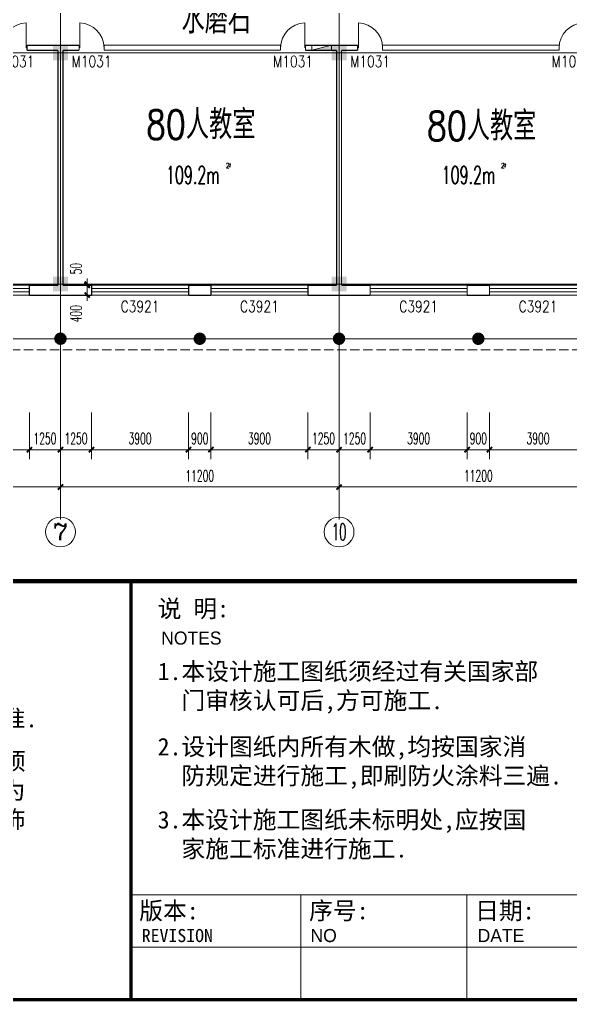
# Model space of a CAD drawing. Extents: x 1575758 to 1999219, y -897052 to -636879.
# Drawn here: x 1644001 to 1666143, y -845914 to -806444 of the extents above; entities that cross this region are included whole.
import ezdxf
from ezdxf.enums import TextEntityAlignment as Align

# ---------------------------------------------------------------- set-up
doc = ezdxf.new("R2010")
doc.units = 0
doc.header["$LTSCALE"] = 1500
doc.header["$MEASUREMENT"] = 0
doc.linetypes.add('DASH', pattern=[0.35, 0.25, -0.1])
doc.layers.get('0').update_dxf_attribs({"linetype": 'CONTINUOUS', "lineweight": 5})
doc.layers.get('DEFPOINTS').update_dxf_attribs({"linetype": 'CONTINUOUS', "lineweight": 5})
for name, color, linetype, lineweight in [('AXIS', 7, 'CONTINUOUS', 5), ('AXIS_TEXT', 7, 'CONTINUOUS', 5), ('COLUMN', 7, 'CONTINUOUS', 5), ('PUB_DIM', 7, 'CONTINUOUS', 5), ('PUB_TEXT', 7, 'CONTINUOUS', 5), ('U型玻璃', 7, 'CONTINUOUS', 5), ('WALL', 7, 'CONTINUOUS', 5), ('WINDOW', 7, 'CONTINUOUS', 0), ('WINDOW_TEXT', 7, 'CONTINUOUS', 5), ('我的', 7, 'CONTINUOUS', 5), ('消火栓', 7, 'CONTINUOUS', 5), ('虚线', 7, 'DASH', 5)]:
    doc.layers.add(name, color=color, linetype=linetype, lineweight=lineweight)
doc.styles.add('_SIMPLEX', font='SIMPLEX.shx', dxfattribs={"width": 0.6})
doc.styles.add('COMPLEX', font='COMPLEX')
doc.styles.add('DIM_FONT', font='romans.shx', dxfattribs={"width": 0.6})
doc.styles.add('H1', font='romans.shx', dxfattribs={"width": 1.2, "bigfont": 'hztxt.shx'})
doc.styles.add('SIMPLEX', font='SIMPLEX.SHX', dxfattribs={"width": 0.6})
doc.styles.get("Standard").update_dxf_attribs({"font": 'simhei.ttf', "height": 1.2})
doc.dimstyles.new('NORMAL', dxfattribs={"dimscale": 1.5, "dimtxt": 300, "dimasz": 1, "dimexe": 250, "dimexo": 300, "dimgap": 150, "dimtad": 1, "dimdec": 0, "dimdsep": 46, "dimtxsty": 'DIM_FONT', "dimblk1": '_DIMX', "dimblk2": '_DIMX', "dimsah": 1, "dimcen": 2.5, "dimdle": 0.3, "dimclrd": 256, "dimclre": 256, "dimclrt": 256, "dimadec": 0, "dimazin": 0, "dimtfac": 1, "dimtdec": 0, "dimtix": 1, "dimtmove": 2, "dimatfit": 3, "dimldrblk": '_DIMX', "dimfxl": 1, "dimtvp": 1, "dimtolj": 1, "dimtzin": 0, "dimlwd": -1, "dimlwe": -1, "dimarcsym": 0})

# ---------------------------------------------------------------- blocks, each defined once
blk = doc.blocks.new('_FZH')
blk.add_solid([(0.5, -0.5), (-0.5, -0.5), (0.5, 0.5), (-0.5, 0.5)])
blk = doc.blocks.new('M_A2ZXL')
blk.add_line((-0.472, 0), (-0.472, -1))
blk.add_arc((-0.5, 0), 1, 271.6231, 0)
blk = doc.blocks.new('M_S2RKC')
for points in [[(-0.409, 0.297), (0.156, -0.481), (-0.495, 0.105), (-0.495, -0.105)], [(-0.053, 0.503), (0.156, -0.481), (-0.253, 0.438), (-0.409, 0.297)], [(0.338, 0.376), (0.156, -0.481), (0.156, 0.481), (-0.053, 0.503)], [(0.506, 0), (0.156, -0.481), (0.462, 0.206), (0.338, 0.376)], [(0.462, -0.206), (0.338, -0.376), (0.506, 0), (0.156, -0.481)], [(-0.495, -0.105), (0.156, -0.481), (-0.409, -0.297), (-0.253, -0.438)], [(-0.253, -0.438), (0.156, -0.481), (-0.053, -0.503)]]:
    blk.add_solid(points)
blk = doc.blocks.new('_WBLK')
for p, q in [((-0.5, 0.5), (0.5, 0.5)), ((0.5, 0.167), (-0.5, 0.167)), ((0.5, -0.167), (-0.5, -0.167)), ((-0.5, -0.5), (0.5, -0.5))]:
    blk.add_line(p, q)
at = {"layer": 'WINDOW_TEXT', "style": 'SIMPLEX', "flags": 9}
blk.add_attdef('A', text='', height=1, dxfattribs=at).set_placement((0, 1.5), align=Align.MIDDLE)
blk = doc.blocks.new('A$C68C06AB7')
at = {"layer": '消火栓'}
blk.add_hatch(color=256, dxfattribs=at).paths.add_polyline_path([(800, 200), (0, 200), (800, 0)])
blk.add_line((0, 200), (800, 0), dxfattribs=at)
blk.add_lwpolyline([(0, 200), (0, 0), (800, 0), (800, 200)], close=True, dxfattribs=at)
blk = doc.blocks.new('_DIMX')
blk.add_line((-150, 0), (150, 0))
at = {"const_width": 50}
blk.add_lwpolyline([(-70, -70), (70, 70)], dxfattribs=at)
blk = doc.blocks.new('*D710')
at = {"layer": 'DEFPOINTS', "color": 0, "lineweight": 5}
for p in [(1634443, -821784), (1645643, -821784), (1645643, -825234)]:
    blk.add_point(p, dxfattribs=at)
at = {"layer": 'PUB_DIM'}
for p, q in [((1634443, -822234), (1634443, -825609)), ((1645643, -822234), (1645643, -825609)), ((1634445, -825234), (1645642, -825234))]:
    blk.add_line(p, q, dxfattribs=at)
at = {"layer": 'PUB_DIM', "xscale": 1.5, "yscale": 1.5, "zscale": 1.5, "rotation": 180}
blk.add_blockref('_DIMX', (1634443, -825234), dxfattribs=at)
at = {"layer": 'PUB_DIM', "xscale": 1.5, "yscale": 1.5, "zscale": 1.5}
blk.add_blockref('_DIMX', (1645643, -825234), dxfattribs=at)
at = {"layer": 'PUB_DIM', "insert": (1640043, -824784), "char_height": 450, "attachment_point": 5, "style": 'DIM_FONT'}
blk.add_mtext('\\A1;11200', dxfattribs=at)
blk = doc.blocks.new('*D711')
at = {"layer": 'DEFPOINTS', "color": 0, "lineweight": 5}
for p in [(1645643, -821784), (1656843, -821784), (1656843, -825234)]:
    blk.add_point(p, dxfattribs=at)
at = {"layer": 'PUB_DIM'}
for p, q in [((1645643, -822234), (1645643, -825609)), ((1656843, -822234), (1656843, -825609)), ((1645645, -825234), (1656842, -825234))]:
    blk.add_line(p, q, dxfattribs=at)
at = {"layer": 'PUB_DIM', "xscale": 1.5, "yscale": 1.5, "zscale": 1.5, "rotation": 180}
blk.add_blockref('_DIMX', (1645643, -825234), dxfattribs=at)
at = {"layer": 'PUB_DIM', "xscale": 1.5, "yscale": 1.5, "zscale": 1.5}
blk.add_blockref('_DIMX', (1656843, -825234), dxfattribs=at)
at = {"layer": 'PUB_DIM', "insert": (1651243, -824784), "char_height": 450, "attachment_point": 5, "style": 'DIM_FONT'}
blk.add_mtext('\\A1;11200', dxfattribs=at)
blk = doc.blocks.new('*D712')
at = {"layer": 'DEFPOINTS', "color": 0, "lineweight": 5}
for p in [(1656843, -821784), (1668043, -821784), (1668043, -825234)]:
    blk.add_point(p, dxfattribs=at)
at = {"layer": 'PUB_DIM'}
for p, q in [((1656843, -822234), (1656843, -825609)), ((1668043, -822234), (1668043, -825609)), ((1656845, -825234), (1668042, -825234))]:
    blk.add_line(p, q, dxfattribs=at)
at = {"layer": 'PUB_DIM', "xscale": 1.5, "yscale": 1.5, "zscale": 1.5, "rotation": 180}
blk.add_blockref('_DIMX', (1656843, -825234), dxfattribs=at)
at = {"layer": 'PUB_DIM', "xscale": 1.5, "yscale": 1.5, "zscale": 1.5}
blk.add_blockref('_DIMX', (1668043, -825234), dxfattribs=at)
at = {"layer": 'PUB_DIM', "insert": (1662443, -824784), "char_height": 450, "attachment_point": 5, "style": 'DIM_FONT'}
blk.add_mtext('\\A1;11200', dxfattribs=at)
blk = doc.blocks.new('_AXISO')
blk.add_circle((0, 0), 0.5)
at = {"layer": 'AXIS_TEXT', "style": 'COMPLEX', "width": 1.041667}
blk.add_attdef('A', text='', height=0.56, dxfattribs=at).set_placement((-0.25, -0.28), (0.25, -0.28), align=Align.FIT)
blk = doc.blocks.new('*D805')
at = {"layer": 'DEFPOINTS', "color": 0, "lineweight": 5}
for p in [(1640493, -821784), (1644393, -821784), (1644393, -823734)]:
    blk.add_point(p, dxfattribs=at)
at = {"layer": 'PUB_DIM'}
for p, q in [((1640493, -822234), (1640493, -824109)), ((1644393, -822234), (1644393, -824109)), ((1640495, -823734), (1644392, -823734))]:
    blk.add_line(p, q, dxfattribs=at)
at = {"layer": 'PUB_DIM', "xscale": 1.5, "yscale": 1.5, "zscale": 1.5, "rotation": 180}
blk.add_blockref('_DIMX', (1640493, -823734), dxfattribs=at)
at = {"layer": 'PUB_DIM', "xscale": 1.5, "yscale": 1.5, "zscale": 1.5}
blk.add_blockref('_DIMX', (1644393, -823734), dxfattribs=at)
at = {"layer": 'PUB_DIM', "insert": (1642443, -823284), "char_height": 450, "attachment_point": 5, "style": 'DIM_FONT'}
blk.add_mtext('\\A1;3900', dxfattribs=at)
blk = doc.blocks.new('*D808')
at = {"layer": 'DEFPOINTS', "color": 0, "lineweight": 5}
for p in [(1651693, -821784), (1655593, -821784), (1655593, -823734)]:
    blk.add_point(p, dxfattribs=at)
at = {"layer": 'PUB_DIM'}
for p, q in [((1651693, -822234), (1651693, -824109)), ((1655593, -822234), (1655593, -824109)), ((1651695, -823734), (1655592, -823734))]:
    blk.add_line(p, q, dxfattribs=at)
at = {"layer": 'PUB_DIM', "xscale": 1.5, "yscale": 1.5, "zscale": 1.5, "rotation": 180}
blk.add_blockref('_DIMX', (1651693, -823734), dxfattribs=at)
at = {"layer": 'PUB_DIM', "xscale": 1.5, "yscale": 1.5, "zscale": 1.5}
blk.add_blockref('_DIMX', (1655593, -823734), dxfattribs=at)
at = {"layer": 'PUB_DIM', "insert": (1653643, -823284), "char_height": 450, "attachment_point": 5, "style": 'DIM_FONT'}
blk.add_mtext('\\A1;3900', dxfattribs=at)
blk = doc.blocks.new('*D809')
at = {"layer": 'DEFPOINTS', "color": 0, "lineweight": 5}
for p in [(1650793, -821784), (1651693, -821784), (1650793, -823734)]:
    blk.add_point(p, dxfattribs=at)
at = {"layer": 'PUB_DIM'}
for p, q in [((1650793, -822234), (1650793, -824109)), ((1651693, -822234), (1651693, -824109)), ((1650792, -823734), (1650790, -823734)), ((1651693, -823734), (1650793, -823734)), ((1651695, -823734), (1651696, -823734))]:
    blk.add_line(p, q, dxfattribs=at)
at = {"layer": 'PUB_DIM', "xscale": 1.5, "yscale": 1.5, "zscale": 1.5}
for p, rotation in [((1650793, -823734), 359.9999999999852), ((1651693, -823734), 179.9999999999851)]:
    blk.add_blockref('_DIMX', p, dxfattribs=dict(at, rotation=rotation))
at = {"layer": 'PUB_DIM', "insert": (1651243, -823284), "char_height": 450, "attachment_point": 5, "style": 'DIM_FONT'}
blk.add_mtext('\\A1;900', dxfattribs=at)
blk = doc.blocks.new('*D810')
at = {"layer": 'DEFPOINTS', "color": 0, "lineweight": 5}
for p in [(1646893, -821784), (1650793, -821784), (1646893, -823734)]:
    blk.add_point(p, dxfattribs=at)
at = {"layer": 'PUB_DIM'}
for p, q in [((1646893, -822234), (1646893, -824109)), ((1650793, -822234), (1650793, -824109)), ((1650792, -823734), (1646895, -823734))]:
    blk.add_line(p, q, dxfattribs=at)
at = {"layer": 'PUB_DIM', "xscale": 1.5, "yscale": 1.5, "zscale": 1.5}
for p, rotation in [((1646893, -823734), 179.9999999999966), ((1650793, -823734), 359.9999999999966)]:
    blk.add_blockref('_DIMX', p, dxfattribs=dict(at, rotation=rotation))
at = {"layer": 'PUB_DIM', "insert": (1648843, -823284), "char_height": 450, "attachment_point": 5, "style": 'DIM_FONT'}
blk.add_mtext('\\A1;3900', dxfattribs=at)
blk = doc.blocks.new('*D811')
at = {"layer": 'DEFPOINTS', "color": 0, "lineweight": 5}
for p in [(1662893, -821784), (1666793, -821784), (1666793, -823734)]:
    blk.add_point(p, dxfattribs=at)
at = {"layer": 'PUB_DIM'}
for p, q in [((1662893, -822234), (1662893, -824109)), ((1666793, -822234), (1666793, -824109)), ((1662895, -823734), (1666792, -823734))]:
    blk.add_line(p, q, dxfattribs=at)
at = {"layer": 'PUB_DIM', "xscale": 1.5, "yscale": 1.5, "zscale": 1.5, "rotation": 180}
blk.add_blockref('_DIMX', (1662893, -823734), dxfattribs=at)
at = {"layer": 'PUB_DIM', "xscale": 1.5, "yscale": 1.5, "zscale": 1.5}
blk.add_blockref('_DIMX', (1666793, -823734), dxfattribs=at)
at = {"layer": 'PUB_DIM', "insert": (1664843, -823284), "char_height": 450, "attachment_point": 5, "style": 'DIM_FONT'}
blk.add_mtext('\\A1;3900', dxfattribs=at)
blk = doc.blocks.new('*D812')
at = {"layer": 'DEFPOINTS', "color": 0, "lineweight": 5}
for p in [(1661993, -821784), (1662893, -821784), (1661993, -823734)]:
    blk.add_point(p, dxfattribs=at)
at = {"layer": 'PUB_DIM'}
for p, q in [((1661993, -822234), (1661993, -824109)), ((1662893, -822234), (1662893, -824109)), ((1661992, -823734), (1661990, -823734)), ((1662893, -823734), (1661993, -823734)), ((1662895, -823734), (1662896, -823734))]:
    blk.add_line(p, q, dxfattribs=at)
at = {"layer": 'PUB_DIM', "xscale": 1.5, "yscale": 1.5, "zscale": 1.5}
for p, rotation in [((1661993, -823734), 359.9999999999852), ((1662893, -823734), 179.9999999999851)]:
    blk.add_blockref('_DIMX', p, dxfattribs=dict(at, rotation=rotation))
at = {"layer": 'PUB_DIM', "insert": (1662443, -823284), "char_height": 450, "attachment_point": 5, "style": 'DIM_FONT'}
blk.add_mtext('\\A1;900', dxfattribs=at)
blk = doc.blocks.new('*D813')
at = {"layer": 'DEFPOINTS', "color": 0, "lineweight": 5}
for p in [(1658093, -821784), (1661993, -821784), (1658093, -823734)]:
    blk.add_point(p, dxfattribs=at)
at = {"layer": 'PUB_DIM'}
for p, q in [((1658093, -822234), (1658093, -824109)), ((1661993, -822234), (1661993, -824109)), ((1661992, -823734), (1658095, -823734))]:
    blk.add_line(p, q, dxfattribs=at)
at = {"layer": 'PUB_DIM', "xscale": 1.5, "yscale": 1.5, "zscale": 1.5}
for p, rotation in [((1658093, -823734), 179.9999999999966), ((1661993, -823734), 359.9999999999966)]:
    blk.add_blockref('_DIMX', p, dxfattribs=dict(at, rotation=rotation))
at = {"layer": 'PUB_DIM', "insert": (1660043, -823284), "char_height": 450, "attachment_point": 5, "style": 'DIM_FONT'}
blk.add_mtext('\\A1;3900', dxfattribs=at)
blk = doc.blocks.new('*D968')
at = {"layer": 'DEFPOINTS', "color": 0, "lineweight": 5}
for p in [(1644393, -821784), (1645643, -821784), (1644393, -823734)]:
    blk.add_point(p, dxfattribs=at)
at = {"layer": 'PUB_DIM'}
for p, q in [((1644393, -822234), (1644393, -824109)), ((1645643, -822234), (1645643, -824109)), ((1644392, -823734), (1644390, -823734)), ((1645643, -823734), (1644393, -823734)), ((1645645, -823734), (1645646, -823734))]:
    blk.add_line(p, q, dxfattribs=at)
at = {"layer": 'PUB_DIM', "xscale": 1.5, "yscale": 1.5, "zscale": 1.5}
for p, rotation in [((1644393, -823734), 359.9999999999893), ((1645643, -823734), 179.9999999999893)]:
    blk.add_blockref('_DIMX', p, dxfattribs=dict(at, rotation=rotation))
at = {"layer": 'PUB_DIM', "insert": (1645018, -823284), "char_height": 450, "attachment_point": 5, "style": 'DIM_FONT'}
blk.add_mtext('\\A1;1250', dxfattribs=at)
blk = doc.blocks.new('*D969')
at = {"layer": 'DEFPOINTS', "color": 0, "lineweight": 5}
for p in [(1645643, -821784), (1646893, -821784), (1646893, -823734)]:
    blk.add_point(p, dxfattribs=at)
at = {"layer": 'PUB_DIM'}
for p, q in [((1645643, -822234), (1645643, -824109)), ((1646893, -822234), (1646893, -824109)), ((1645642, -823734), (1645640, -823734)), ((1645643, -823734), (1646893, -823734)), ((1646895, -823734), (1646896, -823734))]:
    blk.add_line(p, q, dxfattribs=at)
at = {"layer": 'PUB_DIM', "xscale": 1.5, "yscale": 1.5, "zscale": 1.5}
blk.add_blockref('_DIMX', (1645643, -823734), dxfattribs=at)
at = {"layer": 'PUB_DIM', "xscale": 1.5, "yscale": 1.5, "zscale": 1.5, "rotation": 180}
blk.add_blockref('_DIMX', (1646893, -823734), dxfattribs=at)
at = {"layer": 'PUB_DIM', "insert": (1646268, -823284), "char_height": 450, "attachment_point": 5, "style": 'DIM_FONT'}
blk.add_mtext('\\A1;1250', dxfattribs=at)
blk = doc.blocks.new('*D970')
at = {"layer": 'DEFPOINTS', "color": 0, "lineweight": 5}
for p in [(1655593, -821784), (1656843, -821784), (1655593, -823734)]:
    blk.add_point(p, dxfattribs=at)
at = {"layer": 'PUB_DIM'}
for p, q in [((1655593, -822234), (1655593, -824109)), ((1656843, -822234), (1656843, -824109)), ((1655592, -823734), (1655590, -823734)), ((1656843, -823734), (1655593, -823734)), ((1656845, -823734), (1656846, -823734))]:
    blk.add_line(p, q, dxfattribs=at)
at = {"layer": 'PUB_DIM', "xscale": 1.5, "yscale": 1.5, "zscale": 1.5}
for p, rotation in [((1655593, -823734), 359.9999999999893), ((1656843, -823734), 179.9999999999893)]:
    blk.add_blockref('_DIMX', p, dxfattribs=dict(at, rotation=rotation))
at = {"layer": 'PUB_DIM', "insert": (1656218, -823284), "char_height": 450, "attachment_point": 5, "style": 'DIM_FONT'}
blk.add_mtext('\\A1;1250', dxfattribs=at)
blk = doc.blocks.new('*D971')
at = {"layer": 'DEFPOINTS', "color": 0, "lineweight": 5}
for p in [(1656843, -821784), (1658093, -821784), (1658093, -823734)]:
    blk.add_point(p, dxfattribs=at)
at = {"layer": 'PUB_DIM'}
for p, q in [((1656843, -822234), (1656843, -824109)), ((1658093, -822234), (1658093, -824109)), ((1656842, -823734), (1656840, -823734)), ((1656843, -823734), (1658093, -823734)), ((1658095, -823734), (1658096, -823734))]:
    blk.add_line(p, q, dxfattribs=at)
at = {"layer": 'PUB_DIM', "xscale": 1.5, "yscale": 1.5, "zscale": 1.5}
blk.add_blockref('_DIMX', (1656843, -823734), dxfattribs=at)
at = {"layer": 'PUB_DIM', "xscale": 1.5, "yscale": 1.5, "zscale": 1.5, "rotation": 180}
blk.add_blockref('_DIMX', (1658093, -823734), dxfattribs=at)
at = {"layer": 'PUB_DIM', "insert": (1657468, -823284), "char_height": 450, "attachment_point": 5, "style": 'DIM_FONT'}
blk.add_mtext('\\A1;1250', dxfattribs=at)
blk = doc.blocks.new('*D2244')
at = {"layer": 'DEFPOINTS', "color": 0, "lineweight": 5}
for p in [(1645719, -817123), (1646719, -817123), (1645719, -817523)]:
    blk.add_point(p, dxfattribs=at)
at = {"layer": 'PUB_DIM'}
for p, q in [((1646169, -817123), (1647094, -817123)), ((1646719, -817122), (1646719, -817120)), ((1646719, -817523), (1646719, -817123)), ((1646169, -817523), (1647094, -817523)), ((1646719, -817525), (1646719, -817526))]:
    blk.add_line(p, q, dxfattribs=at)
at = {"layer": 'PUB_DIM', "xscale": 1.5, "yscale": 1.5, "zscale": 1.5}
for p, rotation in [((1646719, -817123), 270), ((1646719, -817523), 90)]:
    blk.add_blockref('_DIMX', p, dxfattribs=dict(at, rotation=rotation))
at = {"layer": 'PUB_DIM', "insert": (1646269, -818268), "char_height": 450, "attachment_point": 5, "rotation": 90, "style": 'DIM_FONT'}
blk.add_mtext('\\A1;400', dxfattribs=at)
blk = doc.blocks.new('*D2245')
at = {"layer": 'DEFPOINTS', "color": 0, "lineweight": 5}
for p in [(1645719, -817073), (1645719, -817123), (1646719, -817073)]:
    blk.add_point(p, dxfattribs=at)
at = {"layer": 'PUB_DIM'}
for p, q in [((1646169, -817073), (1647094, -817073)), ((1646169, -817123), (1647094, -817123)), ((1646719, -817072), (1646719, -817070)), ((1646719, -817123), (1646719, -817073)), ((1646719, -817125), (1646719, -817126))]:
    blk.add_line(p, q, dxfattribs=at)
at = {"layer": 'PUB_DIM', "xscale": 1.5, "yscale": 1.5, "zscale": 1.5}
for p, rotation in [((1646719, -817073), 270), ((1646719, -817123), 90)]:
    blk.add_blockref('_DIMX', p, dxfattribs=dict(at, rotation=rotation))
at = {"layer": 'PUB_DIM', "insert": (1646269, -816458), "char_height": 450, "attachment_point": 5, "rotation": 90, "style": 'DIM_FONT'}
blk.add_mtext('\\A1;50', dxfattribs=at)

msp = doc.modelspace()

# ---------------------------------------------------------------- linework, layer by layer
at = {"layer": 'AXIS', "color": 250}
for p, q in [((1669504.5, -841637.2), (1648476.3, -841637.2)), ((1655308.1, -845844), (1655308.1, -841637.2)), ((1661981.9, -845844), (1661981.9, -841637.2)), ((1669504.5, -843740.6), (1648476.3, -843740.6))]:
    msp.add_line(p, q, dxfattribs=at)
at = {"layer": 'AXIS', "color": 0, "const_width": 140.2}
msp.add_lwpolyline([(1578346.2, -748036.2), (1578346.2, -845844), (1711561.1, -845844), (1711561.1, -748036.2)], close=True, dxfattribs=at)
at = {"layer": 'AXIS', "color": 0}
for points, const_width in [([(1578346.2, -829016.9), (1711561.1, -829016.9)], 175.3), ([(1648476.3, -845844), (1648476.3, -829016.9)], 140.2)]:
    msp.add_lwpolyline(points, dxfattribs=dict(at, const_width=const_width))
at = {"layer": 'PUB_DIM'}
for p, q in [((1645643.1, -793537.8), (1645643.1, -826541.4)), ((1656843.1, -804973.4), (1656843.1, -826541.4)), ((1688708.5, -807773.5), (1598184.1, -807773.5)), ((1688708.5, -817073.5), (1623243.1, -817073.5)), ((1688708.5, -819273.5), (1598184.1, -819273.5)), ((1645643.1, -824794.6), (1645643.1, -826442.3)), ((1656843.1, -824794.6), (1656843.1, -826442.3))]:
    msp.add_line(p, q, dxfattribs=at)
at = {"layer": 'U型玻璃'}
for p, q in [((1647393.1, -807473.5), (1647393.1, -807673.5)), ((1654493.1, -807473.5), (1647393.1, -807473.5)), ((1654493.1, -807473.5), (1654493.1, -807673.5)), ((1658593.1, -807473.5), (1658593.1, -807673.5)), ((1665693.1, -807473.5), (1658593.1, -807473.5)), ((1654493.1, -807673.5), (1647393.1, -807673.5)), ((1665693.1, -807673.5), (1658593.1, -807673.5))]:
    msp.add_line(p, q, dxfattribs=at)
at = {"layer": 'U型玻璃', "const_width": 50}
msp.add_lwpolyline([(1665693.1, -807473.5), (1665693.1, -807673.5)], dxfattribs=at)
at = {"layer": 'WALL', "const_width": 50}
for points in [[(1644293.1, -807473.5), (1644293.1, -807673.5)], [(1646393.1, -807473.5), (1644293.1, -807473.5)], [(1646393.1, -807473.5), (1646393.1, -807673.5)], [(1655493.1, -807473.5), (1655493.1, -807673.5)], [(1657593.1, -807473.5), (1655493.1, -807473.5)], [(1657593.1, -807473.5), (1657593.1, -807673.5)], [(1645543.1, -807673.5), (1644293.1, -807673.5)], [(1645543.1, -817123.5), (1645543.1, -807673.5)], [(1645743.1, -817123.5), (1645743.1, -807673.5)], [(1646393.1, -807673.5), (1645743.1, -807673.5)], [(1656743.1, -807673.5), (1655493.1, -807673.5)], [(1656743.1, -817123.5), (1656743.1, -807673.5)], [(1656943.1, -817123.5), (1656943.1, -807673.5)], [(1657593.1, -807673.5), (1656943.1, -807673.5)], [(1644393.1, -817523.5), (1644393.1, -817123.5)], [(1645543.1, -817123.5), (1644393.1, -817123.5)], [(1646893.1, -817123.5), (1645743.1, -817123.5)], [(1646893.1, -817523.5), (1646893.1, -817123.5)], [(1651693.1, -817123.5), (1650793.1, -817123.5)], [(1650793.1, -817523.5), (1650793.1, -817123.5)], [(1651693.1, -817523.5), (1651693.1, -817123.5)], [(1655593.1, -817523.5), (1655593.1, -817123.5)], [(1656743.1, -817123.5), (1655593.1, -817123.5)], [(1658093.1, -817123.5), (1656943.1, -817123.5)], [(1658093.1, -817523.5), (1658093.1, -817123.5)], [(1661993.1, -817523.5), (1661993.1, -817123.5)], [(1662893.1, -817123.5), (1661993.1, -817123.5)], [(1662893.1, -817523.5), (1662893.1, -817123.5)], [(1646893.1, -817523.5), (1644393.1, -817523.5)], [(1651693.1, -817523.5), (1650793.1, -817523.5)], [(1658093.1, -817523.5), (1655593.1, -817523.5)], [(1662893.1, -817523.5), (1661993.1, -817523.5)]]:
    msp.add_lwpolyline(points, dxfattribs=at)
at = {"layer": '虚线'}
msp.add_line((1623693.1, -819723.5), (1683193.1, -819723.5), dxfattribs=at)

# ---------------------------------------------------------------- block references
at = {"layer": 'COLUMN'}
for name, p, xscale, yscale, zscale in [('_FZH', (1645643.1, -807773.5), 600, 600, 600), ('_FZH', (1656843.1, -807773.5), 600, 600, 600), ('_FZH', (1645643.1, -817073.5), 600, 600, 600), ('_FZH', (1656843.1, -817073.5), 600, 600, 600), ('M_S2RKC', (1645643.1, -819273.5), 500, 500, 500), ('M_S2RKC', (1651243.1, -819273.5), 500, 500, 500), ('M_S2RKC', (1656843.1, -819273.5), 500, 500, 500), ('M_S2RKC', (1662443.1, -819273.5), 500, 500, 500)]:
    msp.add_blockref(name, p, dxfattribs=dict(at, xscale=xscale, yscale=yscale, zscale=zscale))
at = {"layer": 'PUB_DIM'}
ref = msp.add_blockref('_AXISO', (1645643.1, -827042.3), dxfattribs=dict(at, xscale=1200, yscale=1200, zscale=1200))
ref.add_attrib('A', '7', dxfattribs={"layer": 'AXIS_TEXT', "height": 672, "style": 'COMPLEX', "width": 1.339286}).set_placement((1645343.1, -827378.3), (1645943.1, -827378.3), align=Align.FIT)
ref = msp.add_blockref('_AXISO', (1656843.1, -827042.3), dxfattribs=dict(at, xscale=1200, yscale=1200, zscale=1200))
ref.add_attrib('A', '10', dxfattribs={"layer": 'AXIS_TEXT', "height": 672, "style": 'COMPLEX', "width": 0.646552}).set_placement((1656543.1, -827378.3), (1657143.1, -827378.3), align=Align.FIT)
at = {"layer": 'WINDOW'}
ref = msp.add_blockref('M_A2ZXL', (1643793.1, -807573.5), dxfattribs=dict(at, xscale=1000, yscale=1000, zscale=1000, rotation=180))
ref.add_attrib('A', 'M1031', dxfattribs={"layer": 'WINDOW_TEXT', "height": 450, "style": '_SIMPLEX', "width": 0.8, "flags": 8}).set_placement((1643793.1, -808123.5, -300246.1), align=Align.MIDDLE)
ref = msp.add_blockref('M_A2ZXL', (1646893.1, -807573.5), dxfattribs=dict(at, xscale=-1000, yscale=1000, zscale=1000, rotation=180))
ref.add_attrib('A', 'M1031', dxfattribs={"layer": 'WINDOW_TEXT', "height": 450, "style": '_SIMPLEX', "width": 0.8, "flags": 8}).set_placement((1646893.1, -808123.5, -300246.1), align=Align.MIDDLE)
ref = msp.add_blockref('M_A2ZXL', (1654993.1, -807573.5), dxfattribs=dict(at, xscale=1000, yscale=1000, zscale=1000, rotation=180))
ref.add_attrib('A', 'M1031', dxfattribs={"layer": 'WINDOW_TEXT', "height": 450, "style": '_SIMPLEX', "width": 0.8, "flags": 8}).set_placement((1654993.1, -808123.5, -300246.1), align=Align.MIDDLE)
ref = msp.add_blockref('M_A2ZXL', (1658093.1, -807573.5), dxfattribs=dict(at, xscale=-1000, yscale=1000, zscale=1000, rotation=180))
ref.add_attrib('A', 'M1031', dxfattribs={"layer": 'WINDOW_TEXT', "height": 450, "style": '_SIMPLEX', "width": 0.8, "flags": 8}).set_placement((1658093.1, -808123.5, -300246.1), align=Align.MIDDLE)
ref = msp.add_blockref('M_A2ZXL', (1666193.1, -807573.5), dxfattribs=dict(at, xscale=1000, yscale=1000, zscale=1000, rotation=180))
ref.add_attrib('A', 'M1031', dxfattribs={"layer": 'WINDOW_TEXT', "height": 450, "style": '_SIMPLEX', "width": 0.8, "flags": 8}).set_placement((1666193.1, -808123.5, -300246.1), align=Align.MIDDLE)
ref = msp.add_blockref('_WBLK', (1642443.1, -817323.5), dxfattribs=dict(at, xscale=-3900, yscale=400.0000000572763, zscale=3900, rotation=180))
ref.add_attrib('A', 'C3921', dxfattribs={"layer": 'WINDOW_TEXT', "height": 450, "style": '_SIMPLEX', "width": 0.8, "flags": 8}).set_placement((1642443.1, -817973.5), align=Align.MIDDLE)
ref = msp.add_blockref('_WBLK', (1648843.1, -817323.5), dxfattribs=dict(at, xscale=3900, yscale=400.0000000572763, zscale=3900, rotation=180))
ref.add_attrib('A', 'C3921', dxfattribs={"layer": 'WINDOW_TEXT', "height": 450, "style": '_SIMPLEX', "width": 0.8, "flags": 8}).set_placement((1648843.1, -817973.5), align=Align.MIDDLE)
ref = msp.add_blockref('_WBLK', (1653643.1, -817323.5), dxfattribs=dict(at, xscale=3900, yscale=400.0000000569271, zscale=3900, rotation=180))
ref.add_attrib('A', 'C3921', dxfattribs={"layer": 'WINDOW_TEXT', "height": 450, "style": '_SIMPLEX', "width": 0.8, "flags": 8}).set_placement((1653643.1, -817973.5), align=Align.MIDDLE)
ref = msp.add_blockref('_WBLK', (1660043.1, -817323.5), dxfattribs=dict(at, xscale=-3900, yscale=400.0000000569271, zscale=3900, rotation=180))
ref.add_attrib('A', 'C3921', dxfattribs={"layer": 'WINDOW_TEXT', "height": 450, "style": '_SIMPLEX', "width": 0.8, "flags": 8}).set_placement((1660043.1, -817973.5), align=Align.MIDDLE)
ref = msp.add_blockref('_WBLK', (1664843.1, -817323.5), dxfattribs=dict(at, xscale=-3900, yscale=400.0000000572763, zscale=3900, rotation=180))
ref.add_attrib('A', 'C3921', dxfattribs={"layer": 'WINDOW_TEXT', "height": 450, "style": '_SIMPLEX', "width": 0.8, "flags": 8}).set_placement((1664843.1, -817973.5), align=Align.MIDDLE)
at = {"layer": '消火栓', "xscale": -1, "rotation": 180}
msp.add_blockref('A$C68C06AB7', (1655743.1, -807473.5), dxfattribs=at)

# ---------------------------------------------------------------- texts
at = {"layer": 'AXIS', "color": 250, "attachment_point": 1}
for s, insert, char_height, width in [('{\\fSimHei|b0|i0|c134|p2;\\C5;说 明:}', (1649551.7, -829774.3), 701.131, 6476.823), ('\\fￋￎￌ￥|b0|i0|c134|p2;\\C5;NOTES', (1649694.6, -831045.1), 525.848, 6476.823), ('{\\fSimHei|b0|i0|c134|p2;\\C5;1.本设计施工图纸须经过有关国家部\\P  门审核认可后,方可施工.}', (1649551.7, -832296.8), 701.131, 17463.279), ('{\\fSimHei|b0|i0|c134|p2;\\C5;2.若发现误差时,应以实际距离为准.}', (1629418.6, -834195.5), 701.131, 17463.279), ('{\\fSimHei|b0|i0|c134|p2;\\C5;2.设计图纸内所有木做,均按国家消\\P  防规定进行施工,即刷防火涂料三遍.}', (1649551.7, -835321.9), 701.131, 17463.279), ('{\\fSimHei|b0|i0|c134|p2;\\C5;3.图纸中标高是以地面饰面层(吊顶\\P饰面层)做完后的地面(吊顶)标高为\\P相对零标高(即以扣除地面(吊顶)饰\\P面层高度)}', (1629418.6, -835909), 701.131, 17463.279), ('{\\fSimHei|b0|i0|c134|p2;\\C5;3.本设计施工图纸未标明处,应按国\\P  家施工标准进行施工.}', (1649551.7, -838260), 701.131, 17463.279), ('{\\fSimHei|b0|i0|c134|p2;\\C5;版本:}', (1648809, -841917.3), 701.131, 6476.823), ('{\\fSimHei|b0|i0|c134|p2;\\C5;序号:}', (1655640.9, -841917.3), 701.131, 6476.823), ('{\\fSimHei|b0|i0|c134|p2;\\C5;日期:}', (1662314.6, -841917.3), 701.131, 6476.823), ('{\\fSimSun|b0|i0|c134|p2;\\C5;REVISION}', (1648910.5, -843004.7), 525.848, 6476.823), ('\\fￋￎￌ￥|b0|i0|c134|p2;\\C5;NO', (1655697, -843004.7), 525.848, 6476.823), ('\\fￋￎￌ￥|b0|i0|c134|p2;\\C5;DATE', (1662416.1, -843004.7), 525.848, 6476.823)]:
    msp.add_mtext(s, dxfattribs=dict(at, insert=insert, char_height=char_height, width=width))
at = {"layer": 'PUB_TEXT', "style": 'H1', "width": 0.8}
for p in [(1652288.8, -812412.9), (1663348.3, -812412.9)]:
    msp.add_text('2', height=200, dxfattribs=at).set_placement(p)
at = {"layer": 'PUB_TEXT', "char_height": 120, "width": 491, "attachment_point": 3, "style": 'DIM_FONT'}
for insert in [(1652492, -812239.1), (1663560.6, -812239.1)]:
    msp.add_mtext('2', dxfattribs=dict(at, insert=insert))
at = {"layer": '我的', "lineweight": 0, "style": 'H1', "width": 0.8}
for s, p in [('水磨石', (1650507.5, -807002.2)), ('80人教室', (1649084.2, -811244.9)), ('80人教室', (1660378.4, -811301.7))]:
    msp.add_text(s, height=1166.4, dxfattribs=at).set_placement(p)
at = {"layer": '我的', "color": 0, "lineweight": 5, "char_height": 700, "width": 2273.59, "attachment_point": 1, "style": 'DIM_FONT'}
for insert in [(1649886.5, -812339.9), (1660970.2, -812339.9)]:
    msp.add_mtext('{\\C3;109.2m}', dxfattribs=dict(at, insert=insert))

# ---------------------------------------------------------------- dimensions: what is measured, and where the dimension line sits
at = {"layer": 'PUB_DIM'}
for base, p1, p2, picture, middle in [((1646718.7, -817073.5), (1645718.7, -817123.5), (1645718.7, -817073.5), '*D2245', (1646268.7, -816457.6)), ((1646718.7, -817123.5), (1645718.7, -817523.5), (1645718.7, -817123.5), '*D2244', (1646268.7, -818267.9))]:
    dim = msp.add_linear_dim(base=base, p1=p1, p2=p2, angle=90, dimstyle='NORMAL', dxfattribs=at)
    dim.commit()
    dim.dimension.update_dxf_attribs({"geometry": picture, "text_midpoint": middle, "dimtype": 161})
for base, p1, p2, picture, middle in [((1645643.1, -825233.5), (1634443.1, -821783.5), (1645643.1, -821783.5), '*D710', (1640043.1, -824783.5)), ((1656843.1, -825233.5), (1645643.1, -821783.5), (1656843.1, -821783.5), '*D711', (1651243.1, -824783.5)), ((1668043.1, -825233.5), (1656843.1, -821783.5), (1668043.1, -821783.5), '*D712', (1662443.1, -824783.5))]:
    dim = msp.add_linear_dim(base=base, p1=p1, p2=p2, dimstyle='NORMAL', dxfattribs=at)
    dim.commit()
    dim.dimension.update_dxf_attribs({"geometry": picture, "text_midpoint": middle})
for p1, p2, distance, picture, middle in [((1640493.1, -821783.5), (1644393.1, -821783.5), -1950, '*D805', (1642443.1, -823283.5)), ((1645643.1, -821783.5), (1644393.1, -821783.5), 1950, '*D968', (1645018.1, -823283.5)), ((1645643.1, -821783.5), (1646893.1, -821783.5), -1950, '*D969', (1646268.1, -823283.5)), ((1650793.1, -821783.5), (1646893.1, -821783.5), 1950, '*D810', (1648843.1, -823283.5)), ((1651693.1, -821783.5), (1650793.1, -821783.5), 1950, '*D809', (1651243.1, -823283.5)), ((1651693.1, -821783.5), (1655593.1, -821783.5), -1950, '*D808', (1653643.1, -823283.5)), ((1656843.1, -821783.5), (1655593.1, -821783.5), 1950, '*D970', (1656218.1, -823283.5)), ((1656843.1, -821783.5), (1658093.1, -821783.5), -1950, '*D971', (1657468.1, -823283.5)), ((1661993.1, -821783.5), (1658093.1, -821783.5), 1950, '*D813', (1660043.1, -823283.5)), ((1662893.1, -821783.5), (1661993.1, -821783.5), 1950, '*D812', (1662443.1, -823283.5)), ((1662893.1, -821783.5), (1666793.1, -821783.5), -1950, '*D811', (1664843.1, -823283.5))]:
    dim = msp.add_aligned_dim(p1=p1, p2=p2, distance=distance, dimstyle='NORMAL', dxfattribs=at)
    dim.commit()
    dim.dimension.update_dxf_attribs({"geometry": picture, "text_midpoint": middle})

doc.saveas('drawing.dxf')
